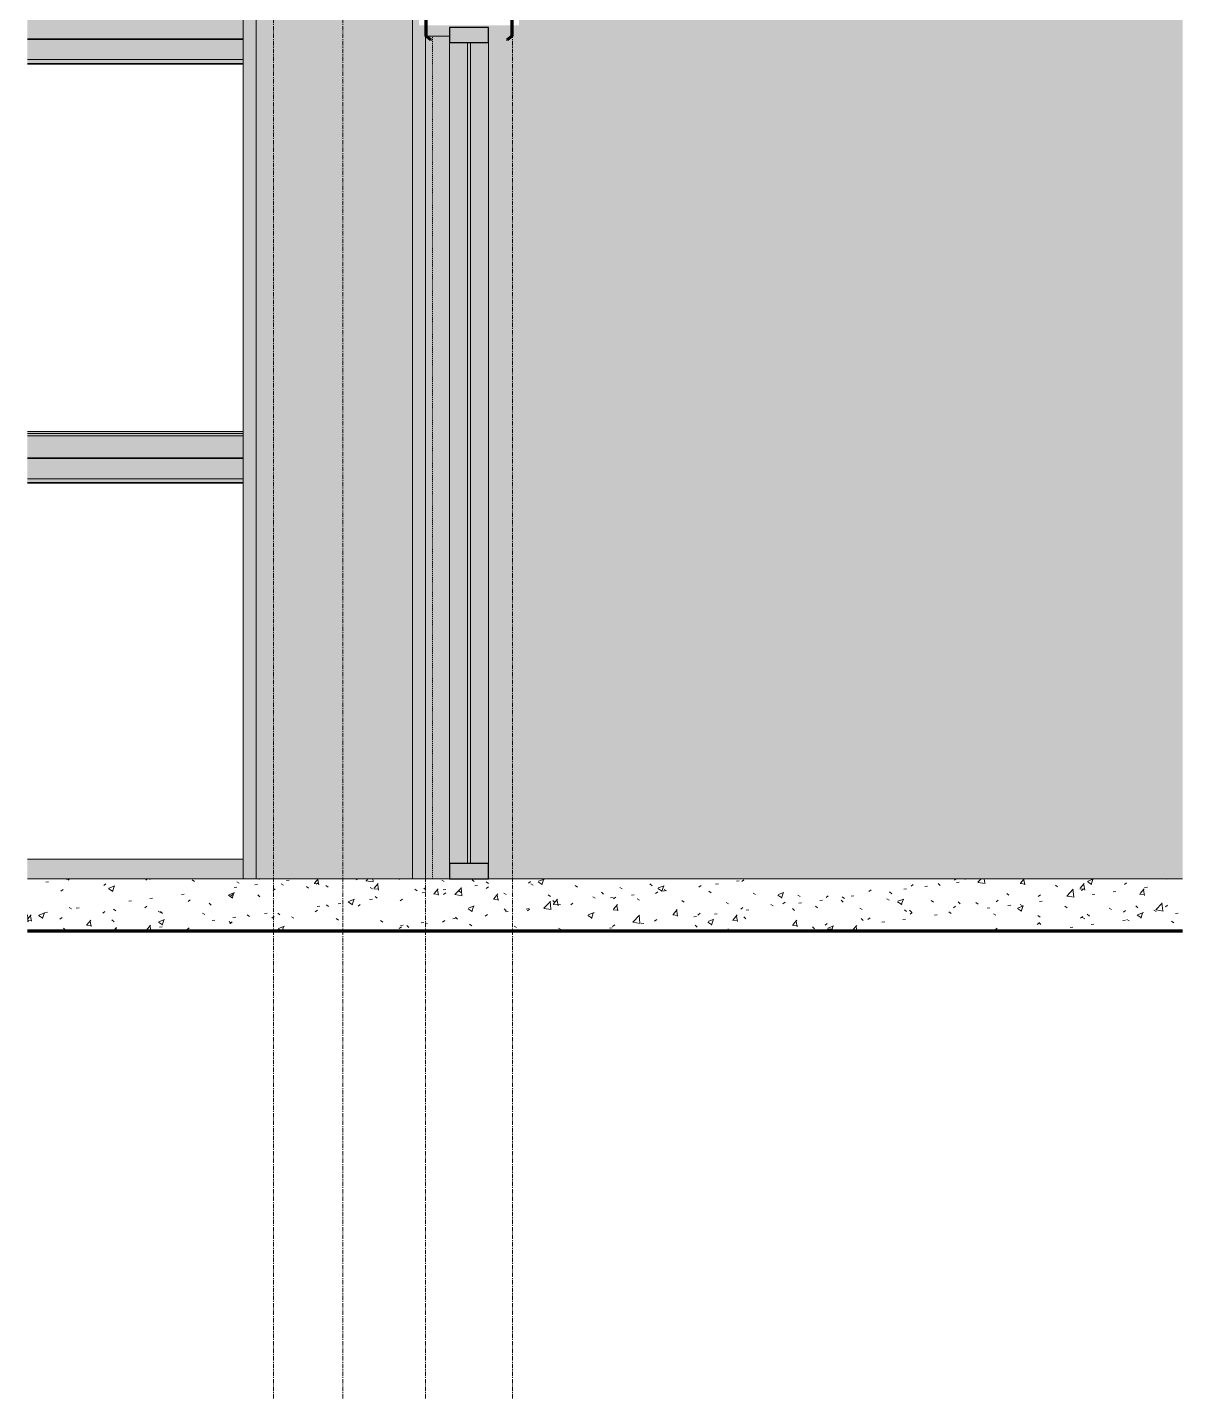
# Model space of a CAD drawing. Header units: inches. Extents: x 22713 to 23708, y -61 to 513.
# Drawn here: x 22981.5 to 23114.5, y -59.8 to 98 of the extents above; entities that cross this region are included whole.
import ezdxf

# ---------------------------------------------------------------- set-up
doc = ezdxf.new("R2010")
doc.units = ezdxf.units.IN
doc.header["$MEASUREMENT"] = 0
doc.linetypes.add('Grid Line 1_2_', pattern=[0.875, 0.5, -0.125, 0.125, -0.125])
doc.linetypes.add('Hidden 1_8_', pattern=[0.1875, 0.125, -0.0625])
for name, color, linetype, lineweight in [('A-GLAZ-CURT', 52, 'Continuous', 9), ('A-GLAZ-CWMG', 51, 'Continuous', 9), ('C-BLDG-PADS', 91, 'Continuous', 9), ('C-TOPO', 7, 'Continuous', 9), ('I-WALL', 2, 'Continuous', 18), ('L-SITE-WALL', 31, 'Continuous', 18), ('S-BEAM', 12, 'Continuous', 9), ('S-COLS', 52, 'Continuous', 9), ('S-GRID', 1, 'Continuous', 9)]:
    doc.layers.add(name, color=color, linetype=linetype, lineweight=lineweight)

# ---------------------------------------------------------------- blocks, each defined once
blk = doc.blocks.new('Girt_C - 10_D-1180340-Section 1 - Callout 1')
at = {"layer": 'S-BEAM'}
h = blk.add_hatch(dxfattribs=at)
h.set_pattern_fill('FP_10', color=256, style=0, pattern_type=2)
h.set_pattern_definition([(45, (21892.158, 97.643), (-2.375879, 2.375879), []), (45, (21892.158, 101.243), (-2.375879, 2.375879), [])])
h.paths.add_polyline_path([(22368.98, 96.52), (22369.55, 97), (22369.55, 99.87), (22369.5, 100), (22369.37, 100.05), (22359.74, 100.05), (22359.61, 100), (22359.55, 99.87), (22359.55, 97), (22360.13, 96.52), (22360.2, 96.6), (22359.66, 97.05), (22359.66, 99.87), (22359.69, 99.92), (22359.74, 99.95), (22369.37, 99.95), (22369.42, 99.92), (22369.44, 99.87), (22369.44, 97.05), (22368.91, 96.6)], flags=0)
at = {"layer": 'S-BEAM', "lineweight": 50}
for p, q in [((22359.55, 99.87), (22359.55, 97)), ((22359.66, 97.05), (22359.66, 99.87)), ((22369.37, 100.05), (22359.74, 100.05)), ((22359.74, 99.95), (22369.37, 99.95)), ((22369.44, 99.87), (22369.44, 97.05)), ((22369.55, 97), (22369.55, 99.87)), ((22359.55, 97), (22360.13, 96.52)), ((22360.2, 96.6), (22359.66, 97.05)), ((22360.13, 96.52), (22360.2, 96.6)), ((22369.44, 97.05), (22368.91, 96.6)), ((22368.91, 96.6), (22368.98, 96.52)), ((22368.98, 96.52), (22369.55, 97))]:
    blk.add_line(p, q, dxfattribs=at)
for centre, radius, start, end in [((22359.74, 99.87), 0.187, 90, 180), ((22359.74, 99.87), 0.0782, 90, 176.9576), ((22369.37, 99.87), 0.188, 0, 90), ((22369.37, 99.87), 0.0782, 2.1227, 90)]:
    blk.add_arc(centre, radius, start, end, dxfattribs=at)
blk = doc.blocks.new('Rectangular Mullion - Profile_Polycarbonate_Lower-1149884-Section 1 - Callout 1')
at = {"layer": 'A-GLAZ-CWMG'}
blk.add_hatch(color=256, dxfattribs=at).paths.add_polyline_path([(22313.72, 0), (22338.55, 0), (22338.55, 2.24), (22313.72, 2.24)], flags=0)
blk.add_line((22338.55, 2.24), (22313.72, 2.24), dxfattribs=at)
blk = doc.blocks.new('columns and girder2 - one-1108489-Section 1 - Callout 1')
at = {"layer": 'S-BEAM'}
h = blk.add_hatch(color=256, dxfattribs=at)
h.paths.add_polyline_path([(22358.05, -6), (22358.05, -6), (22340.05, -6)], flags=0)
h.paths.add_polyline_path([(22358.05, 0), (22358.05, 285.6), (22313.72, 285.6), (22313.72, 251.78), (22340.05, 119), (22340.05, 0), (22357.19, 0)], flags=0)
h.paths.add_polyline_path([(22353.94, 286.6), (22358.05, 286.6), (22358.05, 323.95), (22354.43, 323.95), (22354.43, 324.3), (22355.79, 324.3), (22355.99, 324.34), (22356.16, 324.46), (22356.28, 324.63), (22356.32, 324.83), (22356.32, 335.28), (22356.28, 335.48), (22356.16, 335.65), (22355.99, 335.76), (22355.79, 335.8), (22354.43, 335.8), (22354.43, 336.15), (22358.05, 336.15), (22358.05, 336.2), (22313.72, 338.04), (22313.72, 286.6), (22346.97, 286.6)], flags=0)
h.paths.add_polyline_path([(22357.08, 324.3), (22358.05, 324.3), (22358.05, 335.8), (22357.08, 335.8), (22356.88, 335.76), (22356.71, 335.65), (22356.59, 335.48), (22356.55, 335.28), (22356.55, 324.83), (22356.59, 324.63), (22356.71, 324.46), (22356.88, 324.34), (22357.07, 324.3)], flags=0)
h = blk.add_hatch(color=256, dxfattribs=at)
h.paths.add_polyline_path([(22340.05, -6), (22340.05, -6), (22338.55, -6)], flags=0)
h.paths.add_polyline_path([(22358.08, 0), (22359.55, 0), (22359.55, 98.25), (22358.8, 98.25), (22358.8, 194.5), (22359.55, 194.5), (22359.55, 336.13), (22358.05, 336.2), (22358.05, 336.15), (22358.44, 336.15), (22358.44, 335.8), (22358.05, 335.8), (22358.05, 324.3), (22358.44, 324.3), (22358.44, 323.95), (22358.05, 323.95), (22358.05, 0)], flags=0)
h.paths.add_polyline_path([(22340.05, 0), (22340.05, 119), (22313.72, 251.78), (22313.72, 244.07), (22338.55, 118.85), (22338.55, 0), (22339.98, 0)], flags=0)
for p, q in [((22358.05, 323.95), (22358.05, 0)), ((22338.55, 118.85), (22338.55, 0)), ((22340.05, 0), (22340.05, 119)), ((22359.55, 0), (22359.55, 97))]:
    blk.add_line(p, q, dxfattribs=at)
blk = doc.blocks.new('Girt_Z - 10_D-1118247-Section 1 - Callout 1')
at = {"layer": 'S-BEAM'}
for points in [[(22313.72, 51), (22338.55, 51), (22338.55, 51.48), (22313.72, 51.48)], [(22313.72, 48.63), (22338.55, 48.63), (22338.55, 51), (22313.72, 51)], [(22338.55, 48.45), (22338.55, 48.63), (22313.72, 48.63), (22313.72, 48.45)], [(22313.72, 48.37), (22338.55, 48.37), (22338.55, 48.45), (22313.72, 48.44), (22313.72, 48.42)], [(22313.72, 46.05), (22338.55, 46.05), (22338.55, 48.37), (22313.72, 48.37)], [(22313.72, 45.6), (22338.55, 45.6), (22338.55, 46.05), (22313.72, 46.05)], [(22313.72, 45.52), (22338.55, 45.52), (22338.55, 45.6), (22313.72, 45.6)]]:
    blk.add_hatch(color=256, dxfattribs=at).paths.add_polyline_path(points, flags=0)
for p, q in [((22313.72, 51.48), (22338.55, 51.48)), ((22338.55, 51), (22313.72, 51)), ((22313.72, 48.45), (22338.55, 48.45)), ((22313.72, 48.37), (22338.55, 48.37)), ((22313.72, 46.05), (22338.55, 46.05)), ((22313.72, 45.6), (22338.55, 45.6)), ((22313.72, 45.52), (22338.55, 45.52))]:
    blk.add_line(p, q, dxfattribs=at)
blk = doc.blocks.new('Girt_Z - 10_D-1118248-Section 1 - Callout 1')
at = {"layer": 'S-BEAM'}
for points in [[(22330.34, 99.25), (22338.55, 99.25), (22338.55, 99.73), (22313.72, 99.73), (22313.72, 99.25)], [(22313.72, 96.88), (22338.55, 96.88), (22338.55, 99.25), (22313.72, 99.25), (22313.72, 97.91)], [(22313.72, 96.7), (22338.55, 96.7), (22338.55, 96.88), (22313.72, 96.88), (22313.72, 96.75)], [(22338.55, 96.62), (22338.55, 96.7), (22313.72, 96.69), (22313.72, 96.62)], [(22313.72, 94.3), (22338.55, 94.3), (22338.55, 96.62), (22313.72, 96.62)], [(22313.72, 93.85), (22338.55, 93.85), (22338.55, 94.3), (22313.72, 94.3)], [(22313.72, 93.77), (22338.55, 93.77), (22338.55, 93.85), (22313.72, 93.85)]]:
    blk.add_hatch(color=256, dxfattribs=at).paths.add_polyline_path(points, flags=0)
for p, q in [((22313.72, 99.73), (22338.55, 99.73)), ((22313.72, 99.25), (22338.55, 99.25)), ((22313.72, 96.7), (22338.55, 96.7)), ((22313.72, 96.62), (22338.55, 96.62)), ((22313.72, 94.3), (22338.55, 94.3)), ((22313.72, 93.85), (22338.55, 93.85)), ((22313.72, 93.77), (22338.55, 93.77))]:
    blk.add_line(p, q, dxfattribs=at)
blk = doc.blocks.new('System Panel - Interior Glazing-1179545-Section 1 - Callout 1')
at = {"layer": 'A-GLAZ-CURT'}
blk.add_hatch(color=256, dxfattribs=at).paths.add_polyline_path([(22364.74, 1.75), (22364.74, 96.25), (22364.37, 96.25), (22364.37, 1.75)], flags=0)
at = {"layer": 'A-GLAZ-CURT', "lineweight": 18}
for p, q in [((22364.37, 96.25), (22364.37, 1.75)), ((22364.74, 96.25), (22364.37, 96.25)), ((22364.74, 1.75), (22364.74, 96.25)), ((22364.37, 1.75), (22364.74, 1.75))]:
    blk.add_line(p, q, dxfattribs=at)
blk = doc.blocks.new('Rectangular Mullion - Interior 1_75_ x 4_5_-1179490-Section 1 - Callout 1')
at = {"layer": 'A-GLAZ-CWMG'}
blk.add_hatch(color=256, dxfattribs=at).paths.add_polyline_path([(22362.3, 96.25), (22366.8, 96.25), (22366.8, 98), (22362.3, 98), (22362.3, 97.91)], flags=0)
at = {"layer": 'A-GLAZ-CWMG', "lineweight": 30}
for p, q in [((22362.3, 98), (22362.3, 96.25)), ((22366.8, 98), (22362.3, 98)), ((22366.8, 96.25), (22366.8, 98)), ((22362.3, 96.25), (22366.8, 96.25))]:
    blk.add_line(p, q, dxfattribs=at)
blk = doc.blocks.new('Rectangular Mullion - Interior 1_75_ x 4_5_-1179494-Section 1 - Callout 1')
at = {"layer": 'A-GLAZ-CWMG'}
blk.add_hatch(color=256, dxfattribs=at).paths.add_polyline_path([(22366.8, 0), (22366.8, 1.75), (22362.3, 1.75), (22362.3, 0)], flags=0)
at = {"layer": 'A-GLAZ-CWMG', "lineweight": 30}
for p, q in [((22362.3, 1.75), (22362.3, 0)), ((22366.8, 1.75), (22362.3, 1.75)), ((22366.8, 0), (22366.8, 1.75)), ((22362.3, 0), (22366.8, 0))]:
    blk.add_line(p, q, dxfattribs=at)
blk = doc.blocks.new('Rectangular Mullion - Interior 1_75_ x 4_5_-1179498-Section 1 - Callout 1')
at = {"layer": 'A-GLAZ-CWMG'}
h = blk.add_hatch(color=256, dxfattribs=at)
h.paths.add_polyline_path([(22364.37, 1.75), (22364.37, 96.25), (22362.3, 96.25), (22362.3, 1.75)], flags=0)
h.paths.add_polyline_path([(22366.8, 1.75), (22366.8, 96.25), (22364.74, 96.25), (22364.74, 1.75)], flags=0)
for p, q in [((22362.3, 1.75), (22362.3, 96.25)), ((22366.8, 96.25), (22366.8, 1.75))]:
    blk.add_line(p, q, dxfattribs=at)
blk = doc.blocks.new('C-Channel-Column - C10X25-1159180-Section 1 - Callout 1')
at = {"layer": 'S-COLS', "linetype": 'Hidden 1_8_'}
blk.add_line((22360.36, 0), (22360.36, 97), dxfattribs=at)

msp = doc.modelspace()

# ---------------------------------------------------------------- hatches: boundary and pattern name
at = {"layer": 'C-BLDG-PADS'}
h = msp.add_hatch(dxfattribs=at)
h.set_pattern_fill('FP_8', color=256, style=0, pattern_type=2)
h.set_pattern_definition([(50, (21892.158, 97.643), (6.885997, -0.602097), [0.72, -7.92]), (355, (21892.158, 97.643), (-1.331756, 7.220547), [0.576, -6.336]), (100.451, (21892.731, 97.592), (5.55363, 6.61819), [0.612, -6.731]), (46.184, (21892.158, 99.563), (10.24564, -1.588925), [1.08, -11.88]), (96.636, (21893.011, 99.43), (8.97244, 9.35152), [0.918, -10.096]), (351.184, (21892.158, 99.563), (8.9732, 9.35123), [0.864, -9.504]), (21, (21893.118, 99.083), (5.730726, -3.865003), [0.72, -7.92]), (326, (21893.118, 99.083), (2.33581, 6.96088), [0.576, -6.336]), (71.451, (21893.595, 98.761), (8.065876, 3.095948), [0.612, -6.731]), (37.5, (21892.158, 97.643), (0.116866, 3.1954784), [0.317, -5.942, 0.317, -6.115, -6.36]), (37.5, (21892.158, 97.643), (0.116866, 3.1954784), [-12.691, 0.317, -6.043]), (7.5, (21892.158, 97.643), (2.52543, 3.786025), [0.317, -3.35, 0.317, -5.798, -2.424]), (7.5, (21892.158, 97.643), (2.52543, 3.786025), [-9.782, 0.317, -2.107]), (327.5, (21890.017, 97.643), (5.1243685, -0.216176), [0.317, -2.083, 0.317, -7.171, -9.936]), (327.5, (21890.017, 97.643), (5.1243685, -0.216176), [-9.888, 0.317, -9.619]), (317.5, (21889.057, 97.643), (5.598326, 0.96141), [0.317, -2.803, 0.317, -4.656, -7.056]), (317.5, (21889.057, 97.643), (5.598326, 0.96141), [-8.093, 0.317, -6.739])])
h.paths.add_polyline_path([(22981.53, -6), (23114.54, -6), (23114.54, 0), (22981.53, 0)], flags=0)
at = {"layer": 'I-WALL', "lineweight": 5}
h = msp.add_hatch(color=256, dxfattribs=at)
h.paths.add_polyline_path([(23034.62, 0), (23114.54, 0), (23114.54, 134.63), (23105.88, 134.99), (23106.58, 134.04), (23107.19, 133.03), (23107.69, 131.97), (23108.09, 130.86), (23108.38, 129.72), (23108.55, 128.56), (23108.61, 127.38), (23108.55, 126.19), (23108.38, 125.03), (23108.09, 123.89), (23107.69, 122.78), (23107.19, 121.72), (23106.58, 120.71), (23105.88, 119.76), (23105.09, 118.89), (23104.22, 118.1), (23103.27, 117.4), (23102.26, 116.79), (23101.2, 116.29), (23100.09, 115.89), (23098.95, 115.61), (23097.78, 115.43), (23096.61, 115.38), (23095.43, 115.43), (23094.26, 115.61), (23093.12, 115.89), (23092.01, 116.29), (23090.95, 116.79), (23089.94, 117.4), (23088.99, 118.1), (23088.12, 118.89), (23087.33, 119.76), (23086.63, 120.71), (23086.02, 121.72), (23085.52, 122.78), (23085.12, 123.89), (23084.84, 125.03), (23084.66, 126.19), (23084.61, 127.38), (23084.66, 128.56), (23084.84, 129.72), (23085.12, 130.86), (23085.52, 131.97), (23086.02, 133.03), (23086.63, 134.04), (23087.33, 134.99), (23088, 135.73), (23038.12, 137.81), (23038.12, 98.25), (23037.37, 98.25), (23037.37, 97), (23036.79, 96.52), (23036.72, 96.6), (23037.26, 97.05), (23037.26, 98.25), (23032.87, 98.25), (23032.87, 98), (23034.62, 98), (23034.62, 1.75)], flags=0)
h.paths.add_polyline_path([(23061.87, 115.33), (23060.83, 115.39), (23059.8, 115.55), (23058.78, 115.82), (23057.81, 116.2), (23056.87, 116.67), (23056, 117.24), (23055.13, 117.95), (23054.44, 118.64), (23053.78, 119.45), (23053.21, 120.33), (23052.74, 121.26), (23052.36, 122.24), (23052.09, 123.25), (23051.93, 124.28), (23051.87, 125.33), (23051.93, 126.38), (23052.09, 127.41), (23052.36, 128.42), (23052.74, 129.4), (23053.21, 130.33), (23053.78, 131.21), (23054.44, 132.02), (23055.18, 132.76), (23056, 133.42), (23056.87, 133.99), (23057.81, 134.47), (23058.78, 134.84), (23059.8, 135.11), (23060.83, 135.28), (23061.87, 135.33), (23062.92, 135.28), (23063.95, 135.11), (23064.96, 134.84), (23065.94, 134.47), (23066.87, 133.99), (23067.75, 133.42), (23068.57, 132.76), (23069.31, 132.02), (23069.96, 131.21), (23070.53, 130.33), (23071.01, 129.4), (23071.38, 128.42), (23071.66, 127.41), (23071.82, 126.38), (23071.87, 125.33), (23071.82, 124.28), (23071.66, 123.25), (23071.38, 122.24), (23071.01, 121.26), (23070.53, 120.33), (23069.96, 119.45), (23069.31, 118.64), (23068.57, 117.9), (23067.75, 117.24), (23066.87, 116.67), (23065.94, 116.2), (23064.96, 115.82), (23063.95, 115.55), (23062.92, 115.39)], flags=0)
h.paths.add_polyline_path([(23114.54, 135.99), (23114.54, 159.29), (23038.12, 162.47), (23038.12, 139.17), (23089.51, 137.03), (23089.94, 137.35), (23091, 137.98), (23092.01, 138.46), (23093.12, 138.86), (23094.26, 139.14), (23095.43, 139.32), (23096.61, 139.38), (23097.78, 139.32), (23098.95, 139.14), (23100.09, 138.86), (23101.2, 138.46), (23102.26, 137.96), (23103.27, 137.35), (23104.22, 136.65), (23104.49, 136.41), (23106.23, 136.33)], flags=0)
h.paths.add_polyline_path([(23114.54, 168.66), (23114.54, 169.66), (23038.12, 172.84), (23038.12, 171.84), (23106.8, 168.98)], flags=0)
h.paths.add_polyline_path([(23032.87, 194.5), (23038.12, 194.5), (23038.12, 217), (23032.87, 217), (23032.87, 198.09)], flags=0)
at = {"layer": 'L-SITE-WALL', "lineweight": 5}
msp.add_hatch(color=256, dxfattribs=at).paths.add_polyline_path([(23027.37, 0), (23030.12, 0), (23030.12, 98), (23032.87, 98), (23032.87, 98.25), (23027.48, 98.25), (23027.48, 97.05), (23028.01, 96.6), (23027.94, 96.52), (23027.37, 97), (23027.37, 1.75)], flags=0)
at = {"layer": 'S-COLS', "lineweight": 5}
msp.add_hatch(color=256, dxfattribs=at).paths.add_polyline_path([(23030.12, 0), (23030.12, 97), (23027.54, 97), (23028.01, 96.6), (23027.94, 96.52), (23027.37, 97), (23027.37, 0)], flags=0)

# ---------------------------------------------------------------- linework, layer by layer
at = {"layer": 'C-BLDG-PADS', "lineweight": 18}
for p, q in [((23114.54, 0), (22981.53, 0)), ((22981.53, -6), (23114.54, -6))]:
    msp.add_line(p, q, dxfattribs=at)
at = {"layer": 'C-TOPO', "lineweight": 90}
msp.add_line((22981.53, -6.01), (23114.54, -6.01), dxfattribs=at)
at = {"layer": 'C-TOPO'}
msp.add_line((22981.53, -6.01), (23114.54, -6.01), dxfattribs=at)
at = {"layer": 'S-BEAM'}
msp.add_line((23006.37, 51.25), (22981.53, 51.25), dxfattribs=at)
at = {"layer": 'S-COLS'}
msp.add_line((23030.12, 97), (23027.54, 97), dxfattribs=at)
at = {"layer": 'S-GRID', "linetype": 'Grid Line 1_2_'}
for p, q in [((23009.87, -59.84), (23009.87, 415.94)), ((23017.87, -59.84), (23017.87, 415.94)), ((23027.37, -59.84), (23027.37, 415.94)), ((23027.37, -59.84), (23027.37, 415.94)), ((23037.37, -59.84), (23037.37, 415.94))]:
    msp.add_line(p, q, dxfattribs=at)

# ---------------------------------------------------------------- block references
at = {"layer": 'A-GLAZ-CURT'}
msp.add_blockref('System Panel - Interior Glazing-1179545-Section 1 - Callout 1', (667.82, 0), dxfattribs=at)
at = {"layer": 'A-GLAZ-CWMG'}
for name in ['Rectangular Mullion - Interior 1_75_ x 4_5_-1179490-Section 1 - Callout 1', 'Rectangular Mullion - Interior 1_75_ x 4_5_-1179498-Section 1 - Callout 1', 'Rectangular Mullion - Profile_Polycarbonate_Lower-1149884-Section 1 - Callout 1', 'Rectangular Mullion - Interior 1_75_ x 4_5_-1179494-Section 1 - Callout 1']:
    msp.add_blockref(name, (667.82, 0), dxfattribs=at)
at = {"layer": 'S-BEAM'}
for name in ['columns and girder2 - one-1108489-Section 1 - Callout 1', 'Girt_Z - 10_D-1118248-Section 1 - Callout 1', 'Girt_C - 10_D-1180340-Section 1 - Callout 1', 'Girt_Z - 10_D-1118247-Section 1 - Callout 1']:
    msp.add_blockref(name, (667.82, 0), dxfattribs=at)
at = {"layer": 'S-COLS', "linetype": 'Hidden 1_8_'}
msp.add_blockref('C-Channel-Column - C10X25-1159180-Section 1 - Callout 1', (667.82, 0), dxfattribs=at)

doc.saveas('drawing.dxf')
